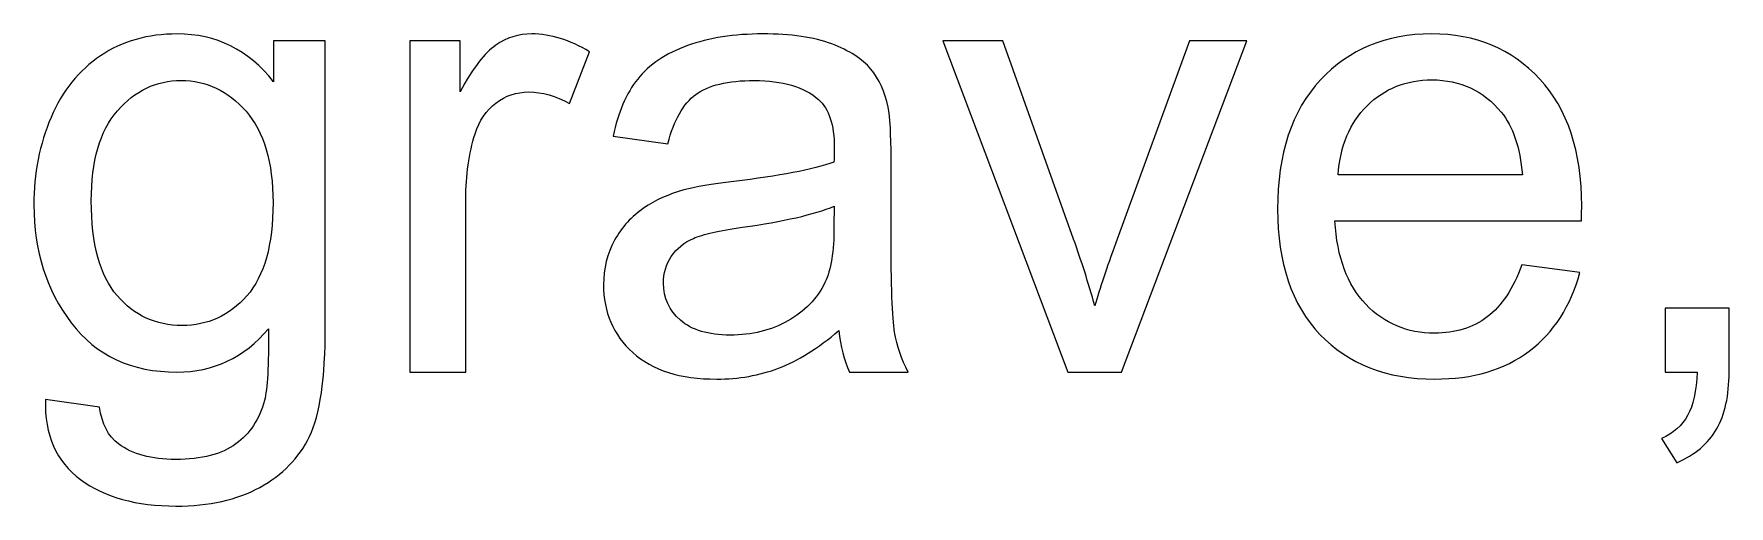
# Model space of a CAD drawing. Header units: millimetres. Extents: x -450 to 450, y -300 to 300.
# Drawn here: x -283.09 to -260.58, y -215.3 to -209.04 of the extents above; entities that cross this region are included whole.
import ezdxf

# ---------------------------------------------------------------- set-up
doc = ezdxf.new("R2010")
doc.units = ezdxf.units.MM
doc.header["$MEASUREMENT"] = 0
doc.layers.add('Layer 1', color=7, linetype='Continuous')

msp = doc.modelspace()

# ---------------------------------------------------------------- linework, layer by layer
at = {"layer": 'Layer 1', "color": 250}
for points, knots in [([(-282.9414, -213.8874), (-282.9414, -213.8874), (-282.2217, -213.989), (-282.2217, -213.989), (-282.2217, -213.989), (-282.1921, -214.2119), (-282.1074, -214.3742), (-281.9691, -214.4772), (-281.9691, -214.4772), (-281.7843, -214.6141), (-281.5317, -214.6832), (-281.2113, -214.6832), (-281.2113, -214.6832), (-280.867, -214.6832), (-280.6003, -214.6141), (-280.4127, -214.4772), (-280.4127, -214.4772), (-280.225, -214.3403), (-280.098, -214.147), (-280.0317, -213.9001), (-280.0317, -213.9001), (-279.9936, -213.7491), (-279.9752, -213.4316), (-279.978, -212.9476), (-279.978, -212.9476), (-280.304, -213.3314), (-280.709, -213.5233), (-281.1944, -213.5233), (-281.1944, -213.5233), (-281.7984, -213.5233), (-282.2669, -213.306), (-282.5971, -212.87), (-282.5971, -212.87), (-282.9287, -212.4353), (-283.0938, -211.9132), (-283.0938, -211.305), (-283.0938, -211.305), (-283.0938, -210.8859), (-283.0176, -210.4993), (-282.8666, -210.1451), (-282.8666, -210.1451), (-282.7156, -209.7909), (-282.4955, -209.5186), (-282.2076, -209.3252), (-282.2076, -209.3252), (-281.9197, -209.1319), (-281.5811, -209.0359), (-281.1916, -209.0359), (-281.1916, -209.0359), (-280.6737, -209.0359), (-280.2461, -209.2476), (-279.9103, -209.671), (-279.9103, -209.671), (-279.9103, -209.671), (-279.9103, -209.1291), (-279.9103, -209.1291), (-279.9103, -209.1291), (-279.9103, -209.1291), (-279.2245, -209.1291), (-279.2245, -209.1291), (-279.2245, -209.1291), (-279.2245, -209.1291), (-279.2245, -212.9236), (-279.2245, -212.9236), (-279.2245, -212.9236), (-279.2245, -213.608), (-279.2936, -214.092), (-279.4333, -214.377), (-279.4333, -214.377), (-279.5716, -214.6621), (-279.7932, -214.8878), (-280.0937, -215.053), (-280.0937, -215.053), (-280.3957, -215.2181), (-280.7668, -215.3013), (-281.2071, -215.3013), (-281.2071, -215.3013), (-281.7306, -215.3013), (-282.1526, -215.1842), (-282.4743, -214.9485), (-282.4743, -214.9485), (-282.7974, -214.7143), (-282.9527, -214.3601), (-282.9414, -213.8874)], [0, 0, 0, 0, 0.0454545, 0.0454545, 0.0454545, 0.0454545, 0.0909091, 0.0909091, 0.0909091, 0.0909091, 0.1363636, 0.1363636, 0.1363636, 0.1363636, 0.1818182, 0.1818182, 0.1818182, 0.1818182, 0.2272727, 0.2272727, 0.2272727, 0.2272727, 0.2727273, 0.2727273, 0.2727273, 0.2727273, 0.3181818, 0.3181818, 0.3181818, 0.3181818, 0.3636364, 0.3636364, 0.3636364, 0.3636364, 0.4090909, 0.4090909, 0.4090909, 0.4090909, 0.4545455, 0.4545455, 0.4545455, 0.4545455, 0.5, 0.5, 0.5, 0.5, 0.5454545, 0.5454545, 0.5454545, 0.5454545, 0.5909091, 0.5909091, 0.5909091, 0.5909091, 0.6363636, 0.6363636, 0.6363636, 0.6363636, 0.6818182, 0.6818182, 0.6818182, 0.6818182, 0.7272727, 0.7272727, 0.7272727, 0.7272727, 0.7727273, 0.7727273, 0.7727273, 0.7727273, 0.8181818, 0.8181818, 0.8181818, 0.8181818, 0.8636364, 0.8636364, 0.8636364, 0.8636364, 0.9090909, 0.9090909, 0.9090909, 0.9090909, 1, 1, 1, 1]), ([(-278.1041, -213.5233), (-278.1041, -213.5233), (-278.1041, -209.1291), (-278.1041, -209.1291), (-278.1041, -209.1291), (-278.1041, -209.1291), (-277.4352, -209.1291), (-277.4352, -209.1291), (-277.4352, -209.1291), (-277.4352, -209.1291), (-277.4352, -209.8022), (-277.4352, -209.8022), (-277.4352, -209.8022), (-277.2645, -209.4903), (-277.1064, -209.2843), (-276.9611, -209.1855), (-276.9611, -209.1855), (-276.8157, -209.0853), (-276.6563, -209.0359), (-276.4827, -209.0359), (-276.4827, -209.0359), (-276.2315, -209.0359), (-275.9761, -209.115), (-275.7165, -209.2716), (-275.7165, -209.2716), (-275.7165, -209.2716), (-275.9817, -209.9588), (-275.9817, -209.9588), (-275.9817, -209.9588), (-276.1624, -209.8572), (-276.343, -209.8064), (-276.5236, -209.8064), (-276.5236, -209.8064), (-276.6859, -209.8064), (-276.8312, -209.8558), (-276.9596, -209.9532), (-276.9596, -209.9532), (-277.0881, -210.0505), (-277.1798, -210.186), (-277.2348, -210.3596), (-277.2348, -210.3596), (-277.3181, -210.6235), (-277.359, -210.9127), (-277.359, -211.2274), (-277.359, -211.2274), (-277.359, -211.2274), (-277.359, -213.5233), (-277.359, -213.5233), (-277.359, -213.5233), (-277.359, -213.5233), (-278.1041, -213.5233), (-278.1041, -213.5233)], [0, 0, 0, 0, 0.0714286, 0.0714286, 0.0714286, 0.0714286, 0.1428571, 0.1428571, 0.1428571, 0.1428571, 0.2142857, 0.2142857, 0.2142857, 0.2142857, 0.2857143, 0.2857143, 0.2857143, 0.2857143, 0.3571429, 0.3571429, 0.3571429, 0.3571429, 0.4285714, 0.4285714, 0.4285714, 0.4285714, 0.5, 0.5, 0.5, 0.5, 0.5714286, 0.5714286, 0.5714286, 0.5714286, 0.6428571, 0.6428571, 0.6428571, 0.6428571, 0.7142857, 0.7142857, 0.7142857, 0.7142857, 0.7857143, 0.7857143, 0.7857143, 0.7857143, 0.8571429, 0.8571429, 0.8571429, 0.8571429, 1, 1, 1, 1]), ([(-272.406, -212.973), (-272.6826, -213.2086), (-272.9493, -213.3737), (-273.2047, -213.4711), (-273.2047, -213.4711), (-273.4601, -213.5685), (-273.7338, -213.6164), (-274.0274, -213.6164), (-274.0274, -213.6164), (-274.51, -213.6164), (-274.8811, -213.4993), (-275.1407, -213.2637), (-275.1407, -213.2637), (-275.4004, -213.0294), (-275.5302, -212.7288), (-275.5302, -212.3634), (-275.5302, -212.3634), (-275.5302, -212.1489), (-275.4808, -211.9527), (-275.3834, -211.7749), (-275.3834, -211.7749), (-275.2847, -211.5971), (-275.1563, -211.456), (-274.9982, -211.3488), (-274.9982, -211.3488), (-274.8388, -211.2415), (-274.661, -211.1597), (-274.462, -211.1046), (-274.462, -211.1046), (-274.3152, -211.0665), (-274.0937, -211.0299), (-273.7988, -210.9932), (-273.7988, -210.9932), (-273.1976, -210.9226), (-272.7531, -210.8365), (-272.4695, -210.7378), (-272.4695, -210.7378), (-272.4667, -210.6362), (-272.4653, -210.5712), (-272.4653, -210.5444), (-272.4653, -210.5444), (-272.4653, -210.2425), (-272.5358, -210.0294), (-272.6769, -209.9052), (-272.6769, -209.9052), (-272.8674, -209.7373), (-273.1511, -209.654), (-273.5264, -209.654), (-273.5264, -209.654), (-273.8778, -209.654), (-274.1374, -209.7161), (-274.3039, -209.8389), (-274.3039, -209.8389), (-274.4719, -209.9616), (-274.5946, -210.179), (-274.6751, -210.4922), (-274.6751, -210.4922), (-274.6751, -210.4922), (-275.4032, -210.3906), (-275.4032, -210.3906), (-275.4032, -210.3906), (-275.3369, -210.0788), (-275.2282, -209.8262), (-275.0758, -209.6343), (-275.0758, -209.6343), (-274.9234, -209.4424), (-274.7033, -209.2956), (-274.4154, -209.1912), (-274.4154, -209.1912), (-274.129, -209.0882), (-273.7945, -209.0359), (-273.4163, -209.0359), (-273.4163, -209.0359), (-273.041, -209.0359), (-272.7348, -209.0797), (-272.4991, -209.1686), (-272.4991, -209.1686), (-272.2649, -209.2575), (-272.0913, -209.3676), (-271.9812, -209.5016), (-271.9812, -209.5016), (-271.8712, -209.6357), (-271.7936, -209.805), (-271.7484, -210.0096), (-271.7484, -210.0096), (-271.7244, -210.1366), (-271.7117, -210.3652), (-271.7117, -210.694), (-271.7117, -210.694), (-271.7117, -210.694), (-271.7117, -211.6818), (-271.7117, -211.6818), (-271.7117, -211.6818), (-271.7117, -212.3718), (-271.6962, -212.8079), (-271.6652, -212.9927), (-271.6652, -212.9927), (-271.6355, -213.1776), (-271.5734, -213.354), (-271.4831, -213.5233), (-271.4831, -213.5233), (-271.4831, -213.5233), (-272.2621, -213.5233), (-272.2621, -213.5233), (-272.2621, -213.5233), (-272.3368, -213.3667), (-272.3848, -213.1832), (-272.406, -212.973)], [0, 0, 0, 0, 0.0357143, 0.0357143, 0.0357143, 0.0357143, 0.0714286, 0.0714286, 0.0714286, 0.0714286, 0.1071429, 0.1071429, 0.1071429, 0.1071429, 0.1428571, 0.1428571, 0.1428571, 0.1428571, 0.1785714, 0.1785714, 0.1785714, 0.1785714, 0.2142857, 0.2142857, 0.2142857, 0.2142857, 0.25, 0.25, 0.25, 0.25, 0.2857143, 0.2857143, 0.2857143, 0.2857143, 0.3214286, 0.3214286, 0.3214286, 0.3214286, 0.3571429, 0.3571429, 0.3571429, 0.3571429, 0.3928571, 0.3928571, 0.3928571, 0.3928571, 0.4285714, 0.4285714, 0.4285714, 0.4285714, 0.4642857, 0.4642857, 0.4642857, 0.4642857, 0.5, 0.5, 0.5, 0.5, 0.5357143, 0.5357143, 0.5357143, 0.5357143, 0.5714286, 0.5714286, 0.5714286, 0.5714286, 0.6071429, 0.6071429, 0.6071429, 0.6071429, 0.6428571, 0.6428571, 0.6428571, 0.6428571, 0.6785714, 0.6785714, 0.6785714, 0.6785714, 0.7142857, 0.7142857, 0.7142857, 0.7142857, 0.75, 0.75, 0.75, 0.75, 0.7857143, 0.7857143, 0.7857143, 0.7857143, 0.8214286, 0.8214286, 0.8214286, 0.8214286, 0.8571429, 0.8571429, 0.8571429, 0.8571429, 0.8928571, 0.8928571, 0.8928571, 0.8928571, 0.9285714, 0.9285714, 0.9285714, 0.9285714, 1, 1, 1, 1]), ([(-263.3367, -212.1009), (-263.3367, -212.1009), (-262.5662, -212.2025), (-262.5662, -212.2025), (-262.5662, -212.2025), (-262.6862, -212.6498), (-262.9105, -212.9984), (-263.2379, -213.2453), (-263.2379, -213.2453), (-263.5653, -213.4923), (-263.983, -213.6164), (-264.4924, -213.6164), (-264.4924, -213.6164), (-265.133, -213.6164), (-265.641, -213.4189), (-266.0164, -213.0238), (-266.0164, -213.0238), (-266.3918, -212.6301), (-266.5794, -212.0755), (-266.5794, -211.3629), (-266.5794, -211.3629), (-266.5794, -210.6263), (-266.3903, -210.0534), (-266.0108, -209.647), (-266.0108, -209.647), (-265.6312, -209.2391), (-265.1387, -209.0359), (-264.5333, -209.0359), (-264.5333, -209.0359), (-263.9477, -209.0359), (-263.4693, -209.2349), (-263.0982, -209.6343), (-263.0982, -209.6343), (-262.7271, -210.0336), (-262.5408, -210.5952), (-262.5408, -211.3191), (-262.5408, -211.3191), (-262.5408, -211.3629), (-262.5422, -211.4292), (-262.545, -211.5167), (-262.545, -211.5167), (-262.545, -211.5167), (-265.8174, -211.5167), (-265.8174, -211.5167), (-265.8174, -211.5167), (-265.7892, -211.9979), (-265.6537, -212.3676), (-265.4082, -212.623), (-265.4082, -212.623), (-265.1641, -212.8784), (-264.8579, -213.0068), (-264.4924, -213.0068), (-264.4924, -213.0068), (-264.22, -213.0068), (-263.9872, -212.9349), (-263.7953, -212.7909), (-263.7953, -212.7909), (-263.602, -212.647), (-263.4496, -212.417), (-263.3367, -212.1009)], [0, 0, 0, 0, 0.0625, 0.0625, 0.0625, 0.0625, 0.125, 0.125, 0.125, 0.125, 0.1875, 0.1875, 0.1875, 0.1875, 0.25, 0.25, 0.25, 0.25, 0.3125, 0.3125, 0.3125, 0.3125, 0.375, 0.375, 0.375, 0.375, 0.4375, 0.4375, 0.4375, 0.4375, 0.5, 0.5, 0.5, 0.5, 0.5625, 0.5625, 0.5625, 0.5625, 0.625, 0.625, 0.625, 0.625, 0.6875, 0.6875, 0.6875, 0.6875, 0.75, 0.75, 0.75, 0.75, 0.8125, 0.8125, 0.8125, 0.8125, 0.875, 0.875, 0.875, 0.875, 1, 1, 1, 1]), ([(-269.3664, -213.5233), (-269.3664, -213.5233), (-271.0245, -209.1291), (-271.0245, -209.1291), (-271.0245, -209.1291), (-271.0245, -209.1291), (-270.2272, -209.1291), (-270.2272, -209.1291), (-270.2272, -209.1291), (-270.2272, -209.1291), (-269.2874, -211.7608), (-269.2874, -211.7608), (-269.2874, -211.7608), (-269.1858, -212.0444), (-269.0913, -212.3394), (-269.0052, -212.6456), (-269.0052, -212.6456), (-268.9389, -212.4142), (-268.8471, -212.1362), (-268.7272, -211.8102), (-268.7272, -211.8102), (-268.7272, -211.8102), (-267.7507, -209.1291), (-267.7507, -209.1291), (-267.7507, -209.1291), (-267.7507, -209.1291), (-266.9859, -209.1291), (-266.9859, -209.1291), (-266.9859, -209.1291), (-266.9859, -209.1291), (-268.6496, -213.5233), (-268.6496, -213.5233), (-268.6496, -213.5233), (-268.6496, -213.5233), (-269.3664, -213.5233), (-269.3664, -213.5233)], [0, 0, 0, 0, 0.1, 0.1, 0.1, 0.1, 0.2, 0.2, 0.2, 0.2, 0.3, 0.3, 0.3, 0.3, 0.4, 0.4, 0.4, 0.4, 0.5, 0.5, 0.5, 0.5, 0.6, 0.6, 0.6, 0.6, 0.7, 0.7, 0.7, 0.7, 0.8, 0.8, 0.8, 0.8, 1, 1, 1, 1]), ([(-282.3318, -211.2514), (-282.3318, -211.8257), (-282.2175, -212.2448), (-281.9889, -212.5087), (-281.9889, -212.5087), (-281.7589, -212.7726), (-281.4724, -212.9052), (-281.1281, -212.9052), (-281.1281, -212.9052), (-280.7852, -212.9052), (-280.4987, -212.774), (-280.2659, -212.5115), (-280.2659, -212.5115), (-280.0345, -212.2491), (-279.9188, -211.837), (-279.9188, -211.2754), (-279.9188, -211.2754), (-279.9188, -210.7392), (-280.0387, -210.3342), (-280.2772, -210.0618), (-280.2772, -210.0618), (-280.5157, -209.7895), (-280.8035, -209.654), (-281.1394, -209.654), (-281.1394, -209.654), (-281.471, -209.654), (-281.7518, -209.7881), (-281.9846, -210.0562), (-281.9846, -210.0562), (-282.2161, -210.3243), (-282.3318, -210.7222), (-282.3318, -211.2514)], [0, 0, 0, 0, 0.1111111, 0.1111111, 0.1111111, 0.1111111, 0.2222222, 0.2222222, 0.2222222, 0.2222222, 0.3333333, 0.3333333, 0.3333333, 0.3333333, 0.4444444, 0.4444444, 0.4444444, 0.4444444, 0.5555556, 0.5555556, 0.5555556, 0.5555556, 0.6666667, 0.6666667, 0.6666667, 0.6666667, 0.7777778, 0.7777778, 0.7777778, 0.7777778, 1, 1, 1, 1]), ([(-265.7751, -210.9071), (-265.7751, -210.9071), (-263.3282, -210.9071), (-263.3282, -210.9071), (-263.3282, -210.9071), (-263.3607, -210.5374), (-263.4552, -210.2608), (-263.609, -210.0759), (-263.609, -210.0759), (-263.8447, -209.7895), (-264.1523, -209.6456), (-264.5291, -209.6456), (-264.5291, -209.6456), (-264.8706, -209.6456), (-265.157, -209.7599), (-265.3899, -209.9885), (-265.3899, -209.9885), (-265.6213, -210.2171), (-265.7497, -210.5233), (-265.7751, -210.9071)], [0, 0, 0, 0, 0.1666667, 0.1666667, 0.1666667, 0.1666667, 0.3333333, 0.3333333, 0.3333333, 0.3333333, 0.5, 0.5, 0.5, 0.5, 0.6666667, 0.6666667, 0.6666667, 0.6666667, 1, 1, 1, 1]), ([(-272.4653, -211.322), (-272.7362, -211.432), (-273.1426, -211.5252), (-273.6845, -211.6014), (-273.6845, -211.6014), (-273.9921, -211.6451), (-274.2094, -211.6945), (-274.3364, -211.7495), (-274.3364, -211.7495), (-274.4634, -211.8046), (-274.5608, -211.885), (-274.6299, -211.9894), (-274.6299, -211.9894), (-274.6991, -212.0952), (-274.7343, -212.2124), (-274.7343, -212.3422), (-274.7343, -212.3422), (-274.7343, -212.5383), (-274.6595, -212.7034), (-274.5086, -212.8347), (-274.5086, -212.8347), (-274.3576, -212.9659), (-274.1374, -213.0322), (-273.8481, -213.0322), (-273.8481, -213.0322), (-273.5617, -213.0322), (-273.3063, -212.9701), (-273.0819, -212.8446), (-273.0819, -212.8446), (-272.859, -212.7204), (-272.6939, -212.5496), (-272.5894, -212.3337), (-272.5894, -212.3337), (-272.509, -212.1658), (-272.4695, -211.9189), (-272.4695, -211.5929), (-272.4695, -211.5929), (-272.4695, -211.5929), (-272.4653, -211.322), (-272.4653, -211.322)], [0, 0, 0, 0, 0.0909091, 0.0909091, 0.0909091, 0.0909091, 0.1818182, 0.1818182, 0.1818182, 0.1818182, 0.2727273, 0.2727273, 0.2727273, 0.2727273, 0.3636364, 0.3636364, 0.3636364, 0.3636364, 0.4545455, 0.4545455, 0.4545455, 0.4545455, 0.5454545, 0.5454545, 0.5454545, 0.5454545, 0.6363636, 0.6363636, 0.6363636, 0.6363636, 0.7272727, 0.7272727, 0.7272727, 0.7272727, 0.8181818, 0.8181818, 0.8181818, 0.8181818, 1, 1, 1, 1]), ([(-261.4303, -213.5233), (-261.4303, -213.5233), (-261.4303, -212.6766), (-261.4303, -212.6766), (-261.4303, -212.6766), (-261.4303, -212.6766), (-260.5836, -212.6766), (-260.5836, -212.6766), (-260.5836, -212.6766), (-260.5836, -212.6766), (-260.5836, -213.5233), (-260.5836, -213.5233), (-260.5836, -213.5233), (-260.5836, -213.8352), (-260.6386, -214.0877), (-260.7501, -214.2797), (-260.7501, -214.2797), (-260.8602, -214.4716), (-261.0366, -214.6211), (-261.2779, -214.7256), (-261.2779, -214.7256), (-261.2779, -214.7256), (-261.4811, -214.4038), (-261.4811, -214.4038), (-261.4811, -214.4038), (-261.323, -214.3347), (-261.2073, -214.2331), (-261.1339, -214.1004), (-261.1339, -214.1004), (-261.0591, -213.9664), (-261.0168, -213.7745), (-261.0083, -213.5233), (-261.0083, -213.5233), (-261.0083, -213.5233), (-261.4303, -213.5233), (-261.4303, -213.5233)], [0, 0, 0, 0, 0.1, 0.1, 0.1, 0.1, 0.2, 0.2, 0.2, 0.2, 0.3, 0.3, 0.3, 0.3, 0.4, 0.4, 0.4, 0.4, 0.5, 0.5, 0.5, 0.5, 0.6, 0.6, 0.6, 0.6, 0.7, 0.7, 0.7, 0.7, 0.8, 0.8, 0.8, 0.8, 1, 1, 1, 1])]:
    msp.add_open_spline(points, degree=3, knots=knots, dxfattribs=at)

doc.saveas('drawing.dxf')
